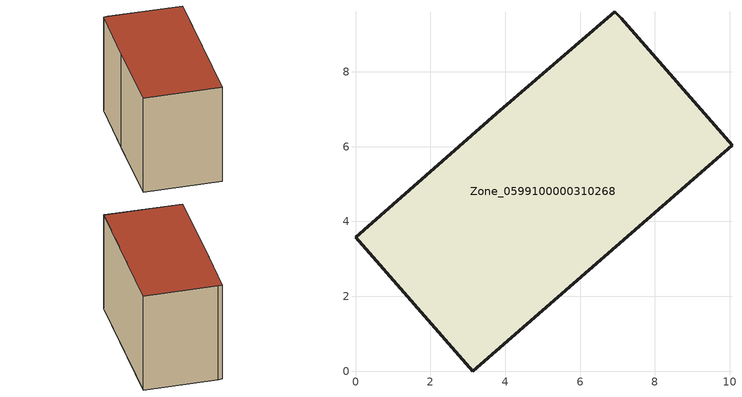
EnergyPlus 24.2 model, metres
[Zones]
Zone_0599100000310268
 floor ground (C_G): 10.06,6.04 3.14,0 0,3.58 3.76,6.87 6.93,9.6 7.1,9.43 z0
 wall outside (C_F): 3.14,0 10.06,6.04 7.1,9.43 6.93,9.6 3.76,6.87 0,3.58 3.14,0 z0:6.44
 roof outside (C_R): 6.93,9.6 3.76,6.87 0,3.58 3.14,0 10.06,6.04 7.1,9.43 z6.44
[BUILDING]
Pand.0599100000310268: North Axis=0; Terrain=City; Loads Convergence Tolerance Value=0.04; Temperature Convergence Tolerance Value=0.4; Solar Distribution=FullExterior; Maximum Number of Warmup Days=25; Minimum Number of Warmup Days=1
[Site:Location]
Rotterdam.The.Hague.AP_ZH_NLD Design_Conditions: Latitude=51.96; Longitude=4.45; Time Zone=1; Elevation=-4.5
[SITE:GROUNDTEMPERATURE:BUILDINGSURFACE]
18, 18, 18, 18, 18, 18, 18, 18, 18, 18, 18, 18
[MATERIAL] Thermal Absorptance=0.9; Solar Absorptance=0.7; Visible Absorptance=0.7
Name | Roughness | Thickness | Conductivity | Density | Specific Heat
G.TI.1946 | MediumSmooth | 0.15 | 1 | 540 | 1210
F.TI.1946 | Rough | 0.3 | 0.857143 | 1920 | 840
R.TI.1946 | MediumRough | 0.2 | 0.1 | 1500 | 1000
[CONSTRUCTION]
C_G: G.TI.1946
C_F: F.TI.1946
C_R: R.TI.1946
[ZONE]
Zone_0599100000310268: Type=1; Multiplier=1; Ceiling Height=Autocalculate; Volume=Autocalculate; Floor Area=autocalculate; Part of Total Floor Area=Yes
[ZONEINFILTRATION:DESIGNFLOWRATE]
Infil_Zone_0599100000310268: Zone or ZoneList or Space or SpaceList=Zone_0599100000310268; Schedule=AlwaysOn; Design Flow Rate Calculation Method=Flow/Area; Flow Rate per Floor Area=0.003; Constant Term Coefficient=1; Temperature Term Coefficient=0; Velocity Term Coefficient=0; Velocity Squared Term Coefficient=0
[HVACTEMPLATE:ZONE:IDEALLOADSAIRSYSTEM]
Zone_0599100000310268: Maximum Heating Supply Air Temperature=50; Minimum Cooling Supply Air Temperature=13; Maximum Heating Supply Air Humidity Ratio=0.0156; Minimum Cooling Supply Air Humidity Ratio=0.0077; Heating Limit=NoLimit; Cooling Limit=NoLimit; Dehumidification Control Type=ConstantSensibleHeatRatio; Cooling Sensible Heat Ratio=0.7; Dehumidification Setpoint=60; Humidification Control Type=None; Humidification Setpoint=30; Outdoor Air Method=None; Outdoor Air Flow Rate per Person=0.00944; Outdoor Air Flow Rate per Zone Floor Area=0; Outdoor Air Flow Rate per Zone=0; Demand Controlled Ventilation Type=None; Outdoor Air Economizer Type=NoEconomizer; Heat Recovery Type=None; Sensible Heat Recovery Effectiveness=0.7; Latent Heat Recovery Effectiveness=0.65
[ZONECONTROL:THERMOSTAT]
ThermostatControl_Zone_0599100000310268: Zone or ZoneList=Zone_0599100000310268; Control Type Schedule=DualSetpointControlType; Control 1=Thermostat_Zone_0599100000310268; Temperature Difference Between Cutout And Setpoint=0
[THERMOSTATSETPOINT:DUALSETPOINT]
Thermostat_Zone_0599100000310268: Heating Setpoint Temperature Schedule=HeatingSetpoint_Zone_0599100000310268; Cooling Setpoint Temperature Schedule=CoolingSetpoint_Zone_0599100000310268
[SCHEDULE:COMPACT]
HeatingSetpoint_Zone_0599100000310268: Through: 12/31, For: AllDays, Until: 24:00, 21
CoolingSetpoint_Zone_0599100000310268: Through: 12/31, For: AllDays, Until: 24:00, 24
DualSetpointControlType: Through: 12/31, For: AllDays, Until: 24:00, 4
AlwaysOn: Through: 12/31, For: AllDays, Until: 24:00, 1
